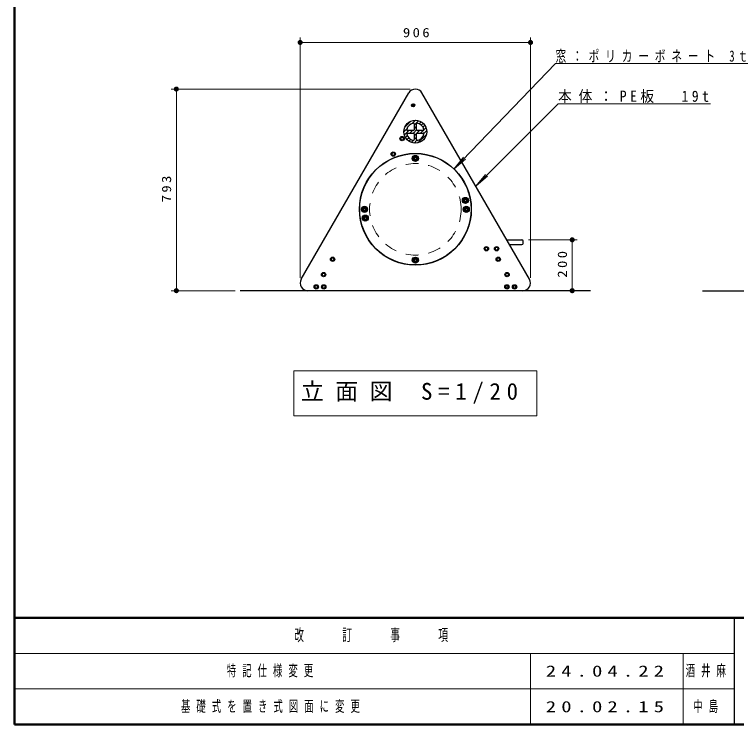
# Model space of a CAD drawing. Units: millimetres on the paper, with parts at other scales. Extents: x -385 to 0, y 0 to 267.
# Drawn here: x -385 to -243, y 0 to 139.6 of the extents above; entities that cross this region are included whole.
import ezdxf

# ---------------------------------------------------------------- set-up
doc = ezdxf.new("R2010")
doc.units = ezdxf.units.MM
doc.linetypes.add('USER1', pattern=[4.5, 2.5, -2])
doc.layers.add('LY_1', color=7, linetype='Continuous', lineweight=13)
doc.styles.add('ＭＳ ゴシック', font='')
doc.styles.get('ＭＳ ゴシック').set_extended_font_data('MS Gothic')

# ---------------------------------------------------------------- blocks, each defined once
blk = doc.blocks.new('filled_dot')
at = {"color": 0, "linetype": 'Continuous', "lineweight": -2, "const_width": 1.25}
blk.add_lwpolyline([(-0.625, 0, 1), (0.625, 0, 1)], format="xyb", close=True, dxfattribs=at)

msp = doc.modelspace()

# ---------------------------------------------------------------- linework, layer by layer
at = {"layer": 'LY_1', "lineweight": 50}
for p, q in [((-385, 267), (-385, 0)), ((-385, 21), (0, 21)), ((-385, 0), (0, 0))]:
    msp.add_line(p, q, dxfattribs=at)
at = {"layer": 'LY_1'}
for p, q in [((-328.814, 87.815), (-328.814, 135.119)), ((-283.51, 87.815), (-283.51, 135.119)), ((-328.814, 134.119), (-283.51, 134.119)), ((-278.601, 129.989), (-298.574, 109.21)), ((-278.601, 129.989), (-239.601, 129.989)), ((-307.162, 124.951), (-354.162, 124.951)), ((-353.162, 85.315), (-353.162, 124.951)), ((-306.663, 121.859), (-306.72, 121.759)), ((-306.72, 121.759), (-306.663, 121.659)), ((-306.547, 121.859), (-306.663, 121.859)), ((-306.663, 121.659), (-306.547, 121.659)), ((-306.489, 121.759), (-306.547, 121.859)), ((-306.547, 121.659), (-306.489, 121.759)), ((-278.107, 122.063), (-294.287, 105.883)), ((-278.107, 122.063), (-248.107, 122.063)), ((-308.233, 117.446), (-307.043, 118.636)), ((-306.762, 118.209), (-306.156, 118.815)), ((-306.412, 117.852), (-305.537, 118.727)), ((-305.411, 118.146), (-305.041, 118.516)), ((-304.988, 117.862), (-304.634, 118.216)), ((-308.412, 116.559), (-307.806, 117.165)), ((-308.324, 115.94), (-307.449, 116.815)), ((-307.242, 116.315), (-306.742, 116.815)), ((-306.537, 116.313), (-305.91, 116.94)), ((-306.412, 117.145), (-305.912, 117.645)), ((-306.412, 115.731), (-305.328, 116.815)), ((-305.121, 116.315), (-304.621, 116.815)), ((-304.667, 117.475), (-304.306, 117.837)), ((-304.485, 116.243), (-303.925, 116.804)), ((-304.463, 116.973), (-304.062, 117.373)), ((-308.027, 115.529), (-307.743, 115.814)), ((-307.813, 115.037), (-307.459, 115.39)), ((-307.434, 114.709), (-307.072, 115.07)), ((-306.412, 115.024), (-305.912, 115.524)), ((-305.646, 114.375), (-303.972, 116.049)), ((-306.97, 114.465), (-306.57, 114.866)), ((-306.401, 114.328), (-305.841, 114.888)), ((-298.574, 109.21), (-296.692, 111.545)), ((-298.574, 109.21), (-296.314, 111.183)), ((-294.287, 105.883), (-292.359, 108.181)), ((-294.287, 105.883), (-291.989, 107.812)), ((-283.943, 95.315), (-274.319, 95.315)), ((-275.319, 95.315), (-275.319, 85.315)), ((-341.61, 85.315), (-354.162, 85.315)), ((-330.062, 69.521), (-330.062, 60.721)), ((-282.262, 69.521), (-330.062, 69.521)), ((-282.262, 60.721), (-282.262, 69.521)), ((-330.062, 60.721), (-282.262, 60.721)), ((-385, 14), (-243.5, 14)), ((-283.5, 14), (-283.5, 0)), ((-253.5, 14), (-253.5, 0)), ((-385, 7), (-243.5, 7))]:
    msp.add_line(p, q, dxfattribs=at)
at = {"layer": 'LY_1', "lineweight": 25}
for p, q in [((-328.613, 87.565), (-307.461, 124.201)), ((-283.711, 87.565), (-304.863, 124.201)), ((-306.412, 118.114), (-306.412, 116.965)), ((-305.912, 116.965), (-305.912, 118.114)), ((-306.562, 116.815), (-307.711, 116.815)), ((-304.613, 116.815), (-305.762, 116.815)), ((-307.711, 116.315), (-306.562, 116.315)), ((-306.412, 116.165), (-306.412, 115.016)), ((-305.912, 115.016), (-305.912, 116.165)), ((-305.762, 116.315), (-304.613, 116.315)), ((-306.362, 111.431), (-306.162, 111.546)), ((-306.362, 111.431), (-306.362, 111.2)), ((-306.362, 111.2), (-306.162, 111.084)), ((-306.162, 111.546), (-305.962, 111.431)), ((-306.162, 111.084), (-305.962, 111.2)), ((-305.962, 111.431), (-305.962, 111.2)), ((-296.514, 103.167), (-296.314, 103.282)), ((-296.514, 103.167), (-296.514, 102.936)), ((-296.514, 102.936), (-296.314, 102.821)), ((-296.314, 103.282), (-296.114, 103.167)), ((-296.314, 102.821), (-296.114, 102.936)), ((-296.114, 103.167), (-296.114, 102.936)), ((-316.362, 101.431), (-316.162, 101.546)), ((-316.362, 101.431), (-316.362, 101.2)), ((-316.362, 101.2), (-316.162, 101.084)), ((-316.162, 101.546), (-315.962, 101.431)), ((-316.162, 101.084), (-315.962, 101.2)), ((-315.962, 101.431), (-315.962, 101.2)), ((-296.362, 101.431), (-296.162, 101.546)), ((-296.362, 101.431), (-296.362, 101.2)), ((-296.362, 101.2), (-296.162, 101.084)), ((-296.162, 101.546), (-295.962, 101.431)), ((-296.162, 101.084), (-295.962, 101.2)), ((-295.962, 101.431), (-295.962, 101.2)), ((-316.21, 99.694), (-316.01, 99.81)), ((-316.21, 99.694), (-316.21, 99.463)), ((-316.21, 99.463), (-316.01, 99.348)), ((-316.01, 99.81), (-315.81, 99.694)), ((-316.01, 99.348), (-315.81, 99.463)), ((-315.81, 99.694), (-315.81, 99.463)), ((-288.186, 95.315), (-285.193, 95.315)), ((-287.637, 94.365), (-285.193, 94.365)), ((-284.943, 94.615), (-284.943, 95.065)), ((-306.362, 91.431), (-306.162, 91.546)), ((-306.362, 91.431), (-306.362, 91.2)), ((-306.362, 91.2), (-306.162, 91.084)), ((-306.162, 91.546), (-305.962, 91.431)), ((-306.162, 91.084), (-305.962, 91.2)), ((-305.962, 91.431), (-305.962, 91.2)), ((-271.714, 85.315), (-340.61, 85.315)), ((-249.706, 85.315), (-175.448, 85.315)), ((-243.5, 21), (-243.5, 0))]:
    msp.add_line(p, q, dxfattribs=at)
for centre, radius in [((-306.605, 121.759), 0.312), ((-306.605, 121.759), 0.263), ((-306.605, 121.759), 0.2), ((-306.162, 116.565), 2.25), ((-308.761, 115.21), 0.425), ((-306.162, 101.315), 11), ((-306.162, 101.315), 10.95), ((-310.511, 112.179), 0.425), ((-306.162, 111.315), 0.6), ((-306.162, 111.315), 0.525), ((-306.162, 111.315), 0.375), ((-296.314, 103.052), 0.6), ((-296.314, 103.052), 0.525), ((-296.314, 103.052), 0.375), ((-316.162, 101.315), 0.6), ((-316.162, 101.315), 0.525), ((-316.162, 101.315), 0.375), ((-296.162, 101.315), 0.6), ((-296.162, 101.315), 0.525), ((-296.162, 101.315), 0.375), ((-316.01, 99.579), 0.6), ((-316.01, 99.579), 0.525), ((-316.01, 99.579), 0.375), ((-292.193, 93.565), 0.425), ((-290.193, 93.565), 0.425), ((-322.45, 91.5), 0.425), ((-306.162, 91.315), 0.6), ((-306.162, 91.315), 0.525), ((-306.162, 91.315), 0.375), ((-289.874, 91.5), 0.425), ((-324.2, 88.468), 0.425), ((-288.124, 88.468), 0.425), ((-325.662, 86.065), 0.425), ((-324.162, 86.065), 0.425), ((-288.162, 86.065), 0.425), ((-288.162, 86.065), 0.237), ((-286.662, 86.065), 0.425), ((-286.662, 86.065), 0.237)]:
    msp.add_circle(centre, radius, dxfattribs=at)
at = {"layer": 'LY_1'}
for centre, radius in [((-306.605, 121.759), 0.204), ((-306.605, 121.759), 0.116), ((-308.761, 115.21), 0.325), ((-310.511, 112.179), 0.325), ((-306.162, 111.315), 0.275), ((-296.314, 103.052), 0.275), ((-316.162, 101.315), 0.275), ((-296.162, 101.315), 0.275), ((-316.01, 99.579), 0.275), ((-292.193, 93.565), 0.325), ((-290.193, 93.565), 0.325), ((-322.45, 91.5), 0.325), ((-306.162, 91.315), 0.275), ((-289.874, 91.5), 0.325), ((-324.2, 88.468), 0.325), ((-288.124, 88.468), 0.325), ((-325.662, 86.065), 0.325), ((-324.162, 86.065), 0.325), ((-288.162, 86.065), 0.325), ((-286.662, 86.065), 0.325)]:
    msp.add_circle(centre, radius, dxfattribs=at)
at = {"layer": 'LY_1', "linetype": 'USER1'}
for centre, radius in [((-308.761, 115.21), 0.237), ((-310.511, 112.179), 0.237), ((-306.162, 111.315), 0.312), ((-306.162, 101.315), 9), ((-296.314, 103.052), 0.312), ((-316.162, 101.315), 0.312), ((-296.162, 101.315), 0.312), ((-316.01, 99.579), 0.312), ((-292.193, 93.565), 0.237), ((-290.193, 93.565), 0.237), ((-322.45, 91.5), 0.237), ((-306.162, 91.315), 0.312), ((-289.874, 91.5), 0.237), ((-324.2, 88.468), 0.237), ((-288.124, 88.468), 0.237), ((-325.662, 86.065), 0.237), ((-324.162, 86.065), 0.237)]:
    msp.add_circle(centre, radius, dxfattribs=at)
at = {"layer": 'LY_1', "lineweight": 25}
for centre, radius, start, end in [((-306.162, 123.451), 1.5, 30, 150), ((-306.162, 116.565), 1.75, 104.47751, 165.52249), ((-306.562, 118.114), 0.15, 0, 104.47751), ((-305.762, 118.114), 0.15, 75.52249, 180), ((-306.162, 116.565), 1.75, 14.47751, 75.52249), ((-307.711, 116.965), 0.15, 165.52249, 270), ((-306.562, 116.965), 0.15, 270, 0), ((-305.762, 116.965), 0.15, 180, 270), ((-304.613, 116.965), 0.15, 270, 14.47751), ((-307.711, 116.165), 0.15, 90, 194.47751), ((-306.162, 116.565), 1.75, 194.47751, 255.52249), ((-306.562, 116.165), 0.15, 0, 90), ((-305.762, 116.165), 0.15, 90, 180), ((-306.162, 116.565), 1.75, 284.47751, 345.52249), ((-304.613, 116.165), 0.15, 345.52249, 90), ((-306.562, 115.016), 0.15, 255.52249, 0), ((-305.762, 115.016), 0.15, 180, 284.47751), ((-285.193, 95.065), 0.25, 0, 90), ((-285.193, 94.615), 0.25, 270, 0), ((-327.314, 86.815), 1.5, 150, 270), ((-285.01, 86.815), 1.5, 270, 30)]:
    msp.add_arc(centre, radius, start, end, dxfattribs=at)

# ---------------------------------------------------------------- block references
at = {"layer": 'LY_1', "xscale": 0.4, "yscale": 0.4}
msp.add_blockref('filled_dot', (-328.814, 134.119), dxfattribs=at)
for p, rotation in [((-283.51, 134.119), 180), ((-353.162, 124.951), 270), ((-275.319, 95.315), 270), ((-353.162, 85.315), 90), ((-275.319, 85.315), 90)]:
    msp.add_blockref('filled_dot', p, dxfattribs=dict(at, rotation=rotation))

# ---------------------------------------------------------------- texts
at = {"layer": 'LY_1', "style": 'ＭＳ ゴシック'}
for s, insert, char_height, attachment_point in [('\\T1.33;\\W1.15;906', (-305.747, 135.119), 1.833, 8), ('\\T1.55;\\W0.7;窓：ポリカーボネート\\~3ｔ', (-278.601, 130.139), 2.199, 7), ('\\T1.5;\\W0.9;本体：PE板\u300019t', (-278.107, 122.213), 2.199, 7), ('\\T1.5;立面図\\~S=1/20', (-328.662, 65.121), 3.299, 4), ('\\T1.64;\\W0.6;改\u3000\u3000訂\u3000\u3000事\u3000\u3000項', (-314.25, 17.5), 2.346, 5), ('\\T1.64;\\W0.6;特記仕様変更', (-343.25, 10.5), 2.199, 4), ('\\T1.5;\\W1.35;24.04.22', (-280.5, 10.5), 2.199, 4), ('\\T1.64;\\W0.6;酒井麻', (-253, 10.5), 2.199, 4), ('\\T1.64;\\W0.6;基礎式を置き式図面に変更', (-352.25, 3.5), 2.199, 4), ('\\T1.5;\\W1.35;20.02.15', (-280.5, 3.5), 2.199, 4), ('\\T1.64;\\W0.6;中島', (-251.5, 3.5), 2.199, 4)]:
    msp.add_mtext(s, dxfattribs=dict(at, insert=insert, char_height=char_height, attachment_point=attachment_point))
at = {"layer": 'LY_1', "char_height": 1.833, "attachment_point": 8, "rotation": 90, "style": 'ＭＳ ゴシック'}
for s, insert in [('\\T1.33;\\W1.15;793', (-354.162, 105.55)), ('\\T1.33;\\W1.15;200', (-276.319, 90.732))]:
    msp.add_mtext(s, dxfattribs=dict(at, insert=insert))

doc.saveas('drawing.dxf')
